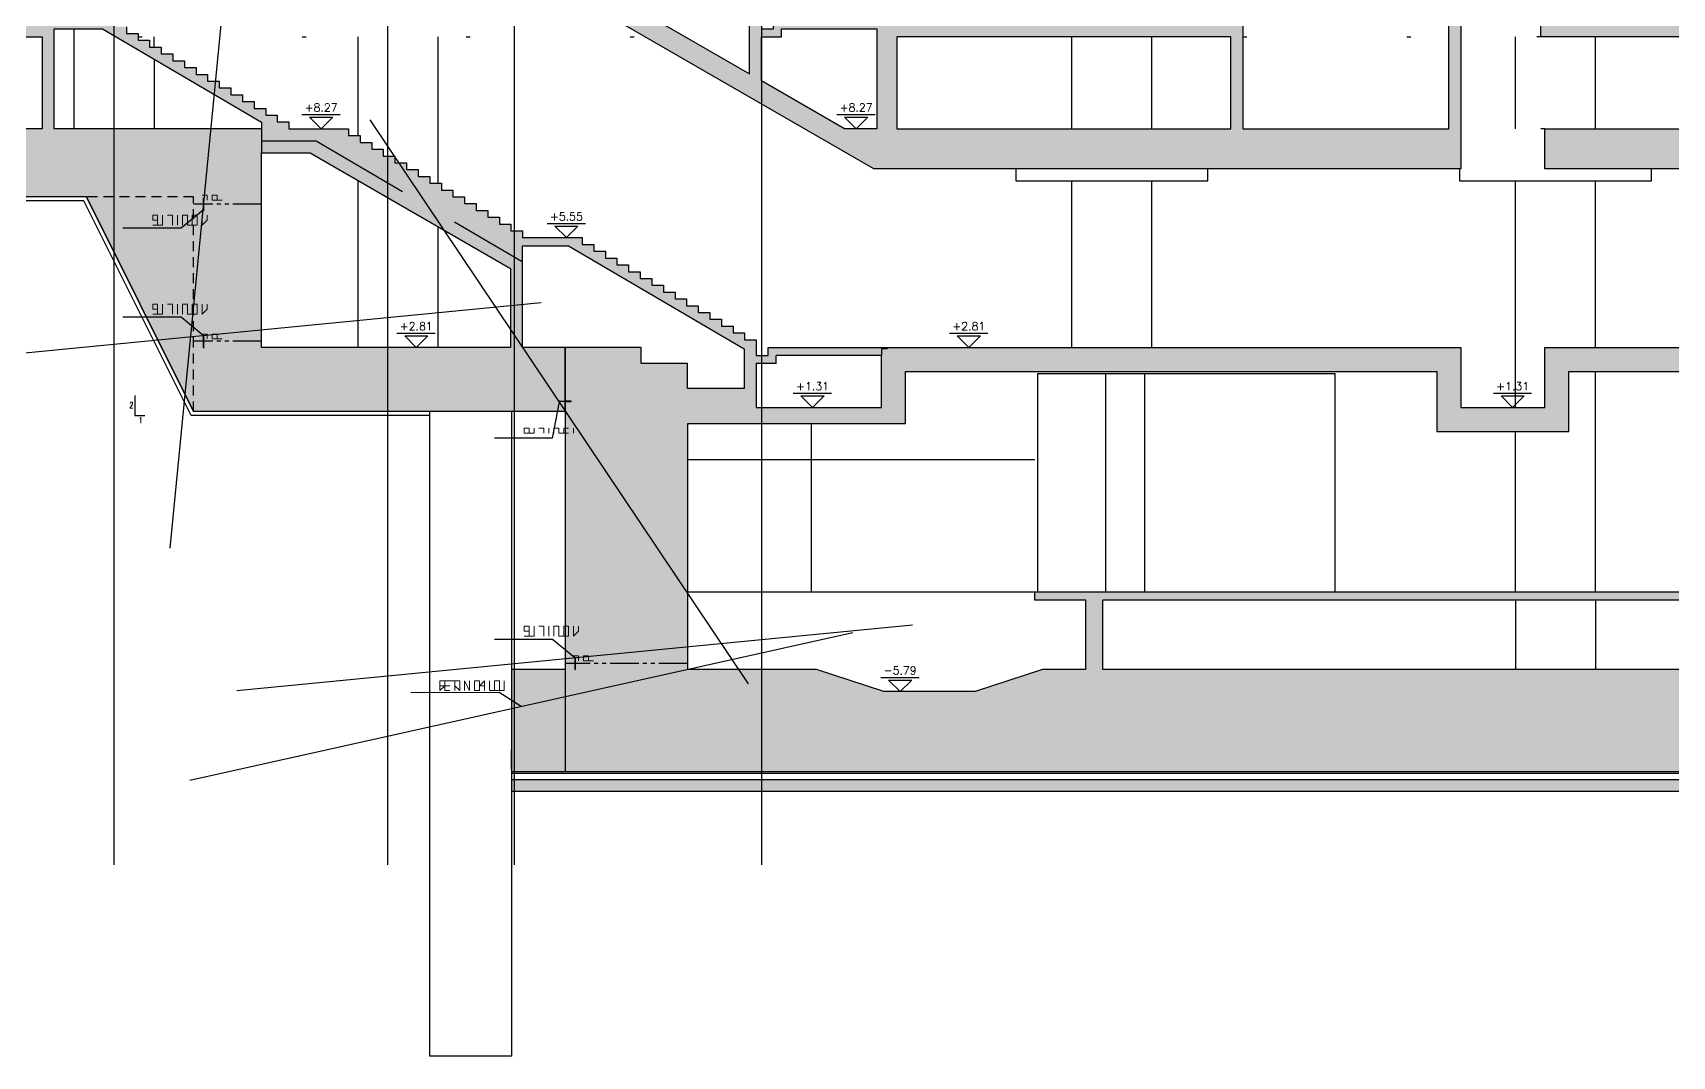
# Model space of a CAD drawing. Header units: millimetres. Extents: x 400382 to 401500, y 4543975 to 4544133.
# Drawn here: x 400757.84 to 400798.81, y 4544007.94 to 4544033.51 of the extents above; entities that cross this region are included whole.
import ezdxf
from ezdxf.enums import TextEntityAlignment as Align

# ---------------------------------------------------------------- set-up
doc = ezdxf.new("R2010")
doc.units = ezdxf.units.MM
for name, pattern in [('ACAD_ISO05W100', [33, 24, -3, 0, -3, 0, -3]), ('AKS', [3, 2.5, -0.25, 0, -0.25]), ('CIZGI', [0.4, 0.25, -0.15]), ('CONTINU', [0]), ('Dot', [4, 0, -4]), ('HIDDEN', [0.375, 0.25, -0.125])]:
    doc.linetypes.add(name, pattern=pattern)
for name, color, linetype in [('aks prota', 2, 'AKS'), ('görünüş prota', 4, 'Continuous'), ('inşaat derzi prota', 11, 'Continuous'), ('kesik prota', 2, 'CIZGI'), ('kesit prota', 1, 'Continuous'), ('kesit tarama prota', 252, 'Continuous'), ('kot prota', 4, 'Continuous'), ('merdiven prota', 2, 'Continuous'), ('not çizgisi prota', 4, 'Continuous'), ('PRT-CST-rc_level', 6, 'Continuous'), ('PRT-CST-rc_levermark', 4, 'Continuous'), ('st_s_not yazısı', 6, 'Continuous'), ('st_s_su tutucu', 2, 'Continuous'), ('st_s_ölçü', 4, 'Continuous')]:
    doc.layers.add(name, color=color, linetype=linetype)
doc.layers.add('PRT-KD-kazik', color=172, linetype='Continuous', lineweight=25)
doc.styles.add('NOT', font='romanstw.shx')
doc.styles.add('OLCU', font='romanstw.shx')
doc.dimstyles.new('1-50', dxfattribs={"dimtxt": 10, "dimasz": 4, "dimexe": 4, "dimexo": 8, "dimgap": 4, "dimtad": 1, "dimdec": 1, "dimrnd": 0.05, "dimzin": 9, "dimdsep": 46, "dimtxsty": 'OLCU', "dimblk1": 'OBLIQUE', "dimblk2": 'OBLIQUE', "dimsah": 1, "dimcen": 2, "dimdle": 4, "dimclrd": 4, "dimclre": 4, "dimclrt": 3, "dimadec": 1, "dimazin": 0, "dimtfac": 1, "dimtdec": 1, "dimtix": 1, "dimtmove": 2, "dimatfit": 3, "dimldrblk": 'OBLIQUE', "dimfxl": 1, "dimtvp": 1, "dimtolj": 1, "dimtzin": 1, "dimarcsym": 0})

# ---------------------------------------------------------------- blocks, each defined once
blk = doc.blocks.new('KOTK5')
at = {"layer": 'PRT-CST-rc_levermark'}
blk.add_line((217, 160), (-213, 160), dxfattribs=at)
blk.add_lwpolyline([(130, 130), (-130, 130), (0, 0)], close=True, dxfattribs=at)
at = {"layer": 'PRT-CST-rc_level', "style": 'OLCU'}
blk.add_attdef('000.00', text='', height=90, dxfattribs=at).set_placement((0, 193), align=Align.CENTER)
blk = doc.blocks.new('D')
at = {"layer": 'st_s_su tutucu', "linetype": 'CONTINU', "ltscale": 0.2}
for p, q in [((-39987.8, 52508.2), (-39992.6, 52508.2)), ((-39992.6, 52508.2), (-39992.6, 52507.4)), ((-39992.6, 52507.4), (-39990.6, 52506.1)), ((-39992.6, 52449), (-39990.6, 52450.3)), ((-39992.6, 52448.2), (-39992.6, 52449)), ((-39987.8, 52448.2), (-39992.6, 52448.2)), ((-39990.6, 52478.7), (-39991.9, 52478.7)), ((-39991.9, 52478.7), (-39991.9, 52477.7)), ((-39991.9, 52477.7), (-39990.6, 52477.7)), ((-39990.6, 52498.5), (-39991.5, 52498.5)), ((-39991.5, 52498.5), (-39991.5, 52497.9)), ((-39991.5, 52497.9), (-39990.6, 52497.9)), ((-39990.6, 52488.5), (-39991.5, 52488.5)), ((-39991.5, 52488.5), (-39991.5, 52487.9)), ((-39991.5, 52487.9), (-39990.6, 52487.9)), ((-39991.5, 52467.9), (-39991.5, 52468.5)), ((-39991.5, 52468.5), (-39990.6, 52468.5)), ((-39990.6, 52467.9), (-39991.5, 52467.9)), ((-39991.5, 52457.9), (-39991.5, 52458.5)), ((-39991.5, 52458.5), (-39990.6, 52458.5)), ((-39990.6, 52457.9), (-39991.5, 52457.9)), ((-39990.6, 52506.1), (-39990.6, 52498.5)), ((-39990.6, 52497.9), (-39990.6, 52488.5)), ((-39990.6, 52487.9), (-39990.6, 52478.7)), ((-39990.6, 52468.5), (-39990.6, 52477.7)), ((-39990.6, 52458.5), (-39990.6, 52467.9)), ((-39990.6, 52450.3), (-39990.6, 52457.9)), ((-39989.8, 52506.1), (-39987.8, 52507.4)), ((-39989.8, 52498.5), (-39989.8, 52506.1)), ((-39988.9, 52498.5), (-39989.8, 52498.5)), ((-39989.8, 52488.5), (-39989.8, 52497.9)), ((-39989.8, 52497.9), (-39988.9, 52497.9)), ((-39988.9, 52488.5), (-39989.8, 52488.5)), ((-39989.8, 52478.7), (-39989.8, 52487.9)), ((-39989.8, 52487.9), (-39988.9, 52487.9)), ((-39988.5, 52478.7), (-39989.8, 52478.7)), ((-39989.8, 52477.7), (-39988.5, 52477.7)), ((-39989.8, 52477.7), (-39989.8, 52468.5)), ((-39989.8, 52468.5), (-39988.9, 52468.5)), ((-39988.9, 52467.9), (-39989.8, 52467.9)), ((-39989.8, 52467.9), (-39989.8, 52458.5)), ((-39989.8, 52458.5), (-39988.9, 52458.5)), ((-39988.9, 52457.9), (-39989.8, 52457.9)), ((-39989.8, 52457.9), (-39989.8, 52450.3)), ((-39989.8, 52450.3), (-39987.8, 52449)), ((-39988.9, 52497.9), (-39988.9, 52498.5)), ((-39988.9, 52487.9), (-39988.9, 52488.5)), ((-39988.9, 52468.5), (-39988.9, 52467.9)), ((-39988.9, 52458.5), (-39988.9, 52457.9)), ((-39988.5, 52477.7), (-39988.5, 52478.7)), ((-39987.8, 52507.4), (-39987.8, 52508.2)), ((-39987.8, 52449), (-39987.8, 52448.2))]:
    blk.add_line(p, q, dxfattribs=at)
blk = doc.blocks.new('_Oblique')
at = {"layer": 'st_s_ölçü', "lineweight": -2}
blk.add_line((-0.5, -0.5), (0.5, 0.5), dxfattribs=at)

msp = doc.modelspace()

# ---------------------------------------------------------------- hatches: boundary and pattern name
at = {"layer": 'kesit tarama prota'}
h = msp.add_hatch(color=256, dxfattribs=at)
h.dxf.hatch_style = 1
h.paths.add_polyline_path([(400808.847, 4544017.599), (400784.582, 4544017.599), (400784.582, 4544019.329), (400830.347, 4544019.329), (400830.347, 4544017.599), (400810.187, 4544017.599), (400810.187, 4544015.049), (400843.788, 4544015.049), (400843.788, 4544017.599), (400843.788, 4544031.109), (400843.762, 4544031.109), (400843.762, 4544033.409), (400844.262, 4544033.409), (400844.262, 4544033.609), (400846.641, 4544033.609), (400846.641, 4544031.109), (400843.788, 4544031.109), (400843.788, 4544029.409), (400863.816, 4544029.409), (400865.026, 4544025.659), (400873.123, 4544025.659), (400873.123, 4544054.199), (400865.021, 4544054.199), (400865.021, 4544056.859), (400862.423, 4544056.859), (400862.423, 4544054.199), (400858.123, 4544054.199), (400858.123, 4544057.369), (400857.823, 4544057.369), (400857.823, 4544052.999), (400862.223, 4544052.999), (400862.223, 4544046.899), (400862.223, 4544046.399), (400862.223, 4544040.439), (400862.223, 4544039.939), (400862.223, 4544031.109), (400846.941, 4544031.109), (400846.941, 4544033.409), (400860.423, 4544033.409), (400860.423, 4544033.809), (400844.062, 4544033.809), (400844.062, 4544033.609), (400843.762, 4544033.609), (400843.762, 4544033.999), (400843.462, 4544033.999), (400843.462, 4544034.169), (400843.162, 4544034.169), (400843.162, 4544034.339), (400842.862, 4544034.339), (400842.862, 4544034.509), (400842.562, 4544034.509), (400842.562, 4544034.679), (400842.262, 4544034.679), (400842.262, 4544034.849), (400841.962, 4544034.849), (400841.962, 4544035.019), (400841.662, 4544035.019), (400841.662, 4544035.189), (400841.362, 4544035.189), (400841.362, 4544035.359), (400841.062, 4544035.359), (400841.062, 4544035.529), (400840.762, 4544035.529), (400840.762, 4544035.699), (400840.462, 4544035.699), (400840.462, 4544035.869), (400840.162, 4544035.869), (400840.162, 4544036.039), (400838.962, 4544036.039), (400838.962, 4544036.209), (400838.662, 4544036.209), (400838.662, 4544036.379), (400838.362, 4544036.379), (400838.362, 4544036.549), (400838.062, 4544036.549), (400838.062, 4544036.719), (400837.762, 4544036.719), (400837.762, 4544036.889), (400837.462, 4544036.889), (400837.462, 4544037.059), (400837.162, 4544037.059), (400837.162, 4544037.229), (400836.862, 4544037.229), (400836.862, 4544037.399), (400836.562, 4544037.399), (400836.562, 4544037.569), (400836.262, 4544037.569), (400836.262, 4544037.739), (400835.962, 4544037.739), (400835.962, 4544037.909), (400835.662, 4544037.909), (400835.662, 4544038.079), (400835.362, 4544038.079), (400835.362, 4544038.249), (400834.162, 4544038.249), (400834.162, 4544038.419), (400833.862, 4544038.419), (400833.862, 4544038.589), (400833.562, 4544038.589), (400833.562, 4544038.759), (400833.262, 4544038.759), (400833.262, 4544038.929), (400832.962, 4544038.929), (400832.962, 4544039.099), (400832.662, 4544039.099), (400832.662, 4544039.269), (400832.362, 4544039.269), (400832.362, 4544039.439), (400832.062, 4544039.439), (400832.062, 4544039.609), (400831.762, 4544039.609), (400831.762, 4544039.779), (400831.462, 4544039.779), (400831.462, 4544039.949), (400831.162, 4544039.949), (400831.162, 4544040.119), (400830.862, 4544040.119), (400830.862, 4544040.289), (400830.562, 4544040.289), (400830.562, 4544040.439), (400815.338, 4544040.439), (400815.338, 4544046.349), (400815.038, 4544046.349), (400815.038, 4544040.439), (400809.038, 4544040.439), (400809.038, 4544046.349), (400808.738, 4544046.349), (400808.738, 4544040.439), (400808.738, 4544040.339), (400808.488, 4544040.339), (400808.488, 4544040.439), (400793.228, 4544040.439), (400793.228, 4544039.939), (400828.012, 4544039.939), (400828.012, 4544038.439), (400832.334, 4544038.439), (400840.353, 4544033.809), (400795.528, 4544033.809), (400795.528, 4544033.409), (400840.841, 4544033.409), (400840.841, 4544031.109), (400820.058, 4544031.109), (400820.058, 4544033.359), (400819.758, 4544033.359), (400819.758, 4544031.109), (400802.758, 4544031.109), (400802.758, 4544033.359), (400802.458, 4544033.359), (400802.458, 4544031.109), (400795.628, 4544031.109), (400795.628, 4544030.109), (400840.725, 4544030.109), (400840.725, 4544025.649), (400795.628, 4544025.649), (400795.628, 4544024.149), (400793.528, 4544024.149), (400793.528, 4544025.649), (400776.217, 4544025.649), (400776.217, 4544025.449), (400775.917, 4544025.449), (400775.917, 4544025.839), (400775.627, 4544025.839), (400775.627, 4544026.009), (400775.337, 4544026.009), (400775.337, 4544026.179), (400775.047, 4544026.179), (400775.047, 4544026.349), (400774.757, 4544026.349), (400774.757, 4544026.519), (400774.467, 4544026.519), (400774.467, 4544026.689), (400774.177, 4544026.689), (400774.177, 4544026.859), (400773.887, 4544026.859), (400773.887, 4544027.029), (400773.597, 4544027.029), (400773.597, 4544027.199), (400773.307, 4544027.199), (400773.307, 4544027.369), (400773.017, 4544027.369), (400773.017, 4544027.539), (400772.727, 4544027.539), (400772.727, 4544027.709), (400772.437, 4544027.709), (400772.437, 4544027.879), (400772.147, 4544027.879), (400772.147, 4544028.049), (400771.857, 4544028.049), (400771.857, 4544028.219), (400771.567, 4544028.219), (400771.567, 4544028.389), (400770.077, 4544028.389), (400770.077, 4544028.559), (400769.787, 4544028.559), (400769.787, 4544028.729), (400769.497, 4544028.729), (400769.497, 4544028.899), (400769.207, 4544028.899), (400769.207, 4544029.069), (400768.917, 4544029.069), (400768.917, 4544029.239), (400768.627, 4544029.239), (400768.627, 4544029.409), (400768.337, 4544029.409), (400768.337, 4544029.579), (400768.047, 4544029.579), (400768.047, 4544029.749), (400767.757, 4544029.749), (400767.757, 4544029.919), (400767.467, 4544029.919), (400767.467, 4544030.089), (400767.177, 4544030.089), (400767.177, 4544030.259), (400766.887, 4544030.259), (400766.887, 4544030.429), (400766.597, 4544030.429), (400766.597, 4544030.599), (400766.307, 4544030.599), (400766.307, 4544030.769), (400766.017, 4544030.769), (400766.017, 4544030.939), (400765.727, 4544030.939), (400765.727, 4544031.109), (400764.237, 4544031.109), (400764.237, 4544031.279), (400763.947, 4544031.279), (400763.947, 4544031.449), (400763.657, 4544031.449), (400763.657, 4544031.619), (400763.367, 4544031.619), (400763.367, 4544031.789), (400763.077, 4544031.789), (400763.077, 4544031.959), (400762.787, 4544031.959), (400762.787, 4544032.129), (400762.497, 4544032.129), (400762.497, 4544032.299), (400762.207, 4544032.299), (400762.207, 4544032.469), (400761.917, 4544032.469), (400761.917, 4544032.639), (400761.627, 4544032.639), (400761.627, 4544032.809), (400761.337, 4544032.809), (400761.337, 4544032.979), (400761.047, 4544032.979), (400761.047, 4544033.149), (400760.757, 4544033.149), (400760.757, 4544033.319), (400760.467, 4544033.319), (400760.467, 4544033.489), (400760.177, 4544033.489), (400760.177, 4544033.659), (400759.887, 4544033.659), (400759.887, 4544033.809), (400733.323, 4544033.809), (400733.323, 4544039.939), (400740.873, 4544039.939), (400740.873, 4544040.439), (400733.323, 4544040.439), (400733.323, 4544046.399), (400769.783, 4544046.399), (400769.783, 4544046.899), (400733.323, 4544046.899), (400733.323, 4544052.999), (400751.63, 4544052.999), (400751.63, 4544055.579), (400751.33, 4544055.579), (400751.33, 4544054.199), (400733.123, 4544054.199), (400733.123, 4544054.729), (400730.523, 4544054.729), (400730.523, 4544054.199), (400722.423, 4544054.199), (400722.423, 4544029.409), (400734.214, 4544029.409), (400735.423, 4544025.659), (400742.173, 4544025.659), (400743.383, 4544029.409), (400759.175, 4544029.409), (400761.855, 4544024.049), (400771.142, 4544024.049), (400771.142, 4544025.649), (400770.077, 4544025.649), (400770.077, 4544028.189), (400771.222, 4544028.189), (400775.617, 4544025.613), (400775.617, 4544024.619), (400774.2, 4544024.619), (400774.2, 4544025.249), (400773.044, 4544025.249), (400773.044, 4544025.649), (400771.142, 4544025.649), (400771.142, 4544024.049), (400771.142, 4544017.599), (400771.142, 4544015.049), (400808.847, 4544015.049)])
h.paths.add_polyline_path([(400782.881, 4544019.529), (400782.881, 4544019.329), (400784.156, 4544019.329), (400784.156, 4544017.599), (400783.067, 4544017.599), (400781.384, 4544017.049), (400779.104, 4544017.049), (400777.421, 4544017.599), (400774.205, 4544017.599), (400774.205, 4544023.749), (400779.647, 4544023.749), (400779.647, 4544025.049), (400792.928, 4544025.049), (400792.928, 4544023.549), (400796.228, 4544023.549), (400796.228, 4544025.049), (400840.725, 4544025.049), (400840.725, 4544017.599), (400837.509, 4544017.599), (400835.826, 4544017.049), (400833.546, 4544017.049), (400831.863, 4544017.599), (400830.774, 4544017.599), (400830.774, 4544019.329), (400832.049, 4544019.329), (400832.049, 4544019.529)], flags=16)
h.paths.add_polyline_path([(400779.047, 4544024.149), (400775.917, 4544024.149), (400775.917, 4544025.249), (400776.417, 4544025.249), (400776.417, 4544025.449), (400779.047, 4544025.449)], flags=16)
h.paths.add_polyline_path([(400769.777, 4544025.649), (400763.555, 4544025.649), (400763.555, 4544030.509), (400763.555, 4544031.109), (400758.368, 4544031.109), (400758.368, 4544033.609), (400759.576, 4544033.609), (400763.555, 4544031.277), (400763.555, 4544031.109), (400763.555, 4544030.509), (400764.773, 4544030.509), (400769.777, 4544027.62)], flags=16)
h.paths.add_polyline_path([(400758.068, 4544031.109), (400740.773, 4544031.109), (400740.473, 4544031.109), (400740.473, 4544027.359), (400737.123, 4544027.359), (400737.123, 4544031.109), (400736.823, 4544031.109), (400733.323, 4544031.109), (400733.323, 4544033.409), (400758.068, 4544033.409)], flags=16)
h.paths.add_polyline_path([(400828.612, 4544038.939), (400828.612, 4544040.239), (400830.245, 4544040.239), (400832.468, 4544038.979), (400832.468, 4544038.939)], flags=16)
h.paths.add_polyline_path([(400834.162, 4544037.961), (400834.162, 4544038.049), (400835.009, 4544038.049), (400838.662, 4544035.979), (400838.662, 4544035.363)], flags=16)
h.paths.add_polyline_path([(400838.962, 4544035.19), (400838.962, 4544035.839), (400839.809, 4544035.839), (400843.462, 4544033.769), (400843.462, 4544031.109), (400841.341, 4544031.109), (400841.341, 4544033.816)], flags=16)
h.paths.add_polyline_path([(400732.723, 4544031.109), (400729.323, 4544031.109), (400729.323, 4544052.999), (400730.823, 4544052.999), (400730.823, 4544054.429), (400732.723, 4544054.429)], flags=16)
h.paths.add_polyline_path([(400728.823, 4544031.109), (400723.623, 4544031.109), (400723.623, 4544033.409), (400728.823, 4544033.409)], flags=16)
h.paths.add_polyline_path([(400728.823, 4544033.809), (400723.623, 4544033.809), (400723.623, 4544039.939), (400728.823, 4544039.939)], flags=16)
h.paths.add_polyline_path([(400728.823, 4544040.439), (400723.623, 4544040.439), (400723.623, 4544046.399), (400728.823, 4544046.399)], flags=16)
h.paths.add_polyline_path([(400728.823, 4544046.899), (400723.623, 4544046.899), (400723.623, 4544052.999), (400728.823, 4544052.999)], flags=16)
h.paths.add_polyline_path([(400862.826, 4544031.109), (400862.826, 4544056.659), (400864.721, 4544056.659), (400864.721, 4544052.999), (400866.226, 4544052.999), (400866.226, 4544031.109)], flags=16)
h.paths.add_polyline_path([(400866.726, 4544027.359), (400866.726, 4544033.409), (400871.923, 4544033.409), (400871.923, 4544031.109), (400871.923, 4544027.359)], flags=16)
h.paths.add_polyline_path([(400866.726, 4544033.809), (400866.726, 4544039.939), (400871.923, 4544039.939), (400871.923, 4544033.809)], flags=16)
h.paths.add_polyline_path([(400866.726, 4544040.439), (400866.726, 4544046.399), (400871.923, 4544046.399), (400871.923, 4544040.439)], flags=16)
h.paths.add_polyline_path([(400866.726, 4544046.899), (400866.726, 4544052.999), (400871.923, 4544052.999), (400871.923, 4544046.899)], flags=16)
h = msp.add_hatch(color=256, dxfattribs=at)
h.dxf.hatch_style = 1
h.paths.add_polyline_path([(400765.85, 4544038.759), (400765.55, 4544038.759), (400765.55, 4544038.929), (400765.25, 4544038.929), (400765.25, 4544039.099), (400764.95, 4544039.099), (400764.95, 4544039.269), (400764.65, 4544039.269), (400764.65, 4544039.439), (400764.35, 4544039.439), (400764.35, 4544039.609), (400764.05, 4544039.609), (400764.05, 4544039.779), (400763.75, 4544039.779), (400763.75, 4544039.949), (400763.45, 4544039.949), (400763.45, 4544040.119), (400763.15, 4544040.119), (400763.15, 4544040.289), (400762.85, 4544040.289), (400762.85, 4544040.439), (400756.873, 4544040.439), (400756.873, 4544039.939), (400760.404, 4544039.939), (400760.404, 4544038.439), (400764.428, 4544038.439), (400778.856, 4544030.109), (400793.528, 4544030.109), (400793.528, 4544033.809), (400793.228, 4544033.809), (400793.228, 4544031.109), (400788.078, 4544031.109), (400788.078, 4544033.809), (400776.35, 4544033.809), (400776.35, 4544033.605), (400776.051, 4544033.605), (400776.051, 4544033.999), (400775.75, 4544033.999), (400775.75, 4544034.169), (400775.45, 4544034.169), (400775.45, 4544034.339), (400775.15, 4544034.339), (400775.15, 4544034.509), (400774.85, 4544034.509), (400774.85, 4544034.679), (400774.55, 4544034.679), (400774.55, 4544034.849), (400774.25, 4544034.849), (400774.25, 4544035.019), (400773.95, 4544035.019), (400773.95, 4544035.189), (400773.65, 4544035.189), (400773.65, 4544035.359), (400773.35, 4544035.359), (400773.35, 4544035.529), (400773.05, 4544035.529), (400773.05, 4544035.699), (400772.75, 4544035.699), (400772.75, 4544035.869), (400772.45, 4544035.869), (400772.45, 4544036.039), (400771.25, 4544036.039), (400771.25, 4544036.209), (400770.95, 4544036.209), (400770.95, 4544036.379), (400770.65, 4544036.379), (400770.65, 4544036.549), (400770.35, 4544036.549), (400770.35, 4544036.719), (400770.05, 4544036.719), (400770.05, 4544036.889), (400769.75, 4544036.889), (400769.75, 4544037.059), (400769.45, 4544037.059), (400769.45, 4544037.229), (400769.15, 4544037.229), (400769.15, 4544037.399), (400768.85, 4544037.399), (400768.85, 4544037.569), (400768.55, 4544037.569), (400768.55, 4544037.739), (400768.25, 4544037.739), (400768.25, 4544037.909), (400767.95, 4544037.909), (400767.95, 4544038.079), (400767.65, 4544038.079), (400767.65, 4544038.249), (400766.45, 4544038.249), (400766.45, 4544038.419), (400766.15, 4544038.419), (400766.15, 4544038.589), (400765.85, 4544038.589)])
h.paths.add_polyline_path([(400764.562, 4544038.939), (400760.902, 4544038.939), (400760.902, 4544040.239), (400762.533, 4544040.239), (400764.562, 4544039.089)], flags=16)
h.paths.add_polyline_path([(400766.45, 4544038.049), (400767.298, 4544038.049), (400770.95, 4544035.979), (400770.95, 4544035.251), (400766.45, 4544037.849)], flags=16)
h.paths.add_polyline_path([(400771.25, 4544035.839), (400772.098, 4544035.839), (400775.751, 4544033.769), (400775.751, 4544032.479), (400771.25, 4544035.078)], flags=16)
h.paths.add_polyline_path([(400776.051, 4544033.405), (400776.55, 4544033.405), (400776.55, 4544033.609), (400778.933, 4544033.609), (400778.933, 4544031.109), (400778.124, 4544031.109), (400776.051, 4544032.306)], flags=16)
h.paths.add_polyline_path([(400779.433, 4544033.409), (400787.778, 4544033.409), (400787.778, 4544031.109), (400779.433, 4544031.109)], flags=16)
h = msp.add_hatch(color=256, dxfattribs=at)
h.dxf.hatch_style = 1
h.paths.add_polyline_path([(400771.142, 4544017.599), (400769.803, 4544017.599), (400769.803, 4544015.049), (400771.142, 4544015.049)])
h = msp.add_hatch(dxfattribs=at)
h.set_pattern_fill('AR-CONC', color=253, scale=0.001)
h.set_pattern_definition([(50, (401120.5221, 4543709.65936), (0.18218467, -0.015939086), [0.01905, -0.20955]), (355, (401120.5221, 4543709.65936), (-0.03524342, 0.191056845), [0.01524, -0.167640584]), (100.451445, (401120.53728, 4543709.65803), (0.14694125, 0.17511775), [0.01619001, -0.178090245]), (46.1842, (401120.5221, 4543709.71016), (0.27107904, -0.04204233), [0.028575, -0.314325]), (96.63556, (401120.5447, 4543709.70666), (0.23740413, 0.24742612), [0.02428502, -0.2671356]), (351.18415, (401120.5221, 4543709.71016), (0.23740413, 0.24742612), [0.02285997, -0.25145973]), (21, (401120.5475, 4543709.69746), (0.15161439, -0.1022652), [0.01905, -0.20955]), (326, (401120.5475, 4543709.69746), (0.06180203, 0.184187966), [0.01524, -0.16764]), (71.451445, (401120.56014, 4543709.68894), (0.21341642, 0.08192277), [0.01619001, -0.17808994]), (37.5, (401120.5221, 4543709.65936), (0.003088603, 0.084555039), [0, -0.165608, 0, -0.17018, 0, -0.168275]), (7.5, (401120.5221, 4543709.65936), (0.066819663, 0.100180575), [0, -0.097028, 0, -0.161798, 0, -0.064135]), (327.5, (401120.46546, 4543709.65936), (0.135590595, -0.005728744), [0, -0.0635, 0, -0.19812, 0, -0.26289]), (317.5, (401120.44006, 4543709.65936), (0.14812918, 0.02542649), [0, -0.08255, 0, -0.131572, 0, -0.18669])])
h.paths.add_polyline_path([(400769.803, 4544014.549), (400845.17, 4544014.549), (400845.17, 4544014.849), (400769.803, 4544014.849)])

# ---------------------------------------------------------------- linework, layer by layer
at = {"layer": 'aks prota', "ltscale": 10}
for p, q in [((400759.873, 4544012.724), (400759.873, 4544060.553)), ((400766.713, 4544012.724), (400766.713, 4544060.553)), ((400769.873, 4544012.724), (400769.873, 4544060.553)), ((400776.053, 4544012.724), (400776.053, 4544060.553))]:
    msp.add_line(p, q, dxfattribs=at)
at = {"layer": 'görünüş prota', "color": 4}
for p, q in [((400758.873, 4544031.109), (400758.873, 4544033.609)), ((400760.873, 4544033.149), (400760.873, 4544033.409)), ((400765.969, 4544030.939), (400765.969, 4544033.409)), ((400767.969, 4544029.749), (400767.969, 4544033.409)), ((400783.804, 4544031.109), (400783.804, 4544033.409)), ((400785.804, 4544031.109), (400785.804, 4544033.409)), ((400794.893, 4544031.109), (400794.893, 4544033.409)), ((400796.893, 4544031.109), (400796.893, 4544033.409)), ((400760.873, 4544032.823), (400760.873, 4544031.109)), ((400765.969, 4544025.649), (400765.969, 4544029.818)), ((400783.804, 4544025.649), (400783.804, 4544029.809)), ((400785.804, 4544025.649), (400785.804, 4544029.809)), ((400794.893, 4544024.149), (400794.893, 4544029.809)), ((400796.893, 4544025.649), (400796.893, 4544029.809)), ((400767.969, 4544025.649), (400767.969, 4544028.664)), ((400782.951, 4544019.529), (400782.951, 4544024.999)), ((400784.65, 4544019.529), (400784.65, 4544024.999)), ((400785.625, 4544019.529), (400785.625, 4544024.999)), ((400790.386, 4544019.529), (400790.386, 4544024.999)), ((400796.893, 4544019.529), (400796.893, 4544025.049)), ((400777.296, 4544019.529), (400777.296, 4544023.749)), ((400794.893, 4544019.529), (400794.893, 4544023.549)), ((400794.893, 4544019.329), (400794.893, 4544017.599)), ((400796.893, 4544019.329), (400796.893, 4544017.599))]:
    msp.add_line(p, q, dxfattribs=at)
at = {"layer": 'görünüş prota'}
for p, q in [((400769.803, 4544015.099), (400769.803, 4544015.593)), ((400845.17, 4544014.999), (400769.803, 4544014.999))]:
    msp.add_line(p, q, dxfattribs=at)
at = {"layer": 'görünüş prota', "color": 4, "linetype": 'Dot'}
for points in [[(400760.467, 4544033.409), (400773.14, 4544033.409)], [(400788.078, 4544033.409), (400793.228, 4544033.409)], [(400795.528, 4544033.409), (400793.528, 4544033.409)], [(400795.628, 4544031.109), (400793.528, 4544031.109)]]:
    msp.add_lwpolyline(points, dxfattribs=at)
at = {"layer": 'görünüş prota', "color": 4}
for points in [[(400782.404, 4544030.109), (400782.404, 4544029.809), (400787.204, 4544029.809), (400787.204, 4544030.109)], [(400793.493, 4544030.109), (400793.493, 4544029.809), (400798.293, 4544029.809), (400798.293, 4544030.109)], [(400782.951, 4544024.999), (400790.386, 4544024.999)], [(400782.881, 4544022.839), (400774.205, 4544022.839)], [(400782.881, 4544019.529), (400774.205, 4544019.529)]]:
    msp.add_lwpolyline(points, dxfattribs=at)
at = {"layer": 'görünüş prota'}
for points in [[(400767.761, 4544023.949), (400761.793, 4544023.949), (400759.113, 4544029.309), (400743.445, 4544029.309), (400742.235, 4544025.559), (400735.361, 4544025.559), (400734.152, 4544029.309), (400722.323, 4544029.309), (400722.323, 4544029.409)], [(400769.803, 4544014.849), (400845.17, 4544014.849)], [(400845.17, 4544014.549), (400769.803, 4544014.549)]]:
    msp.add_lwpolyline(points, dxfattribs=at)
at = {"layer": 'inşaat derzi prota', "linetype": 'ACAD_ISO05W100', "ltscale": 0.03}
for points in [[(400763.555, 4544029.226), (400761.855, 4544029.226)], [(400763.555, 4544025.799), (400761.855, 4544025.799)], [(400774.205, 4544017.749), (400771.142, 4544017.749)]]:
    msp.add_lwpolyline(points, dxfattribs=at)
at = {"layer": 'kesik prota', "ltscale": 10}
msp.add_lwpolyline([(400763.555, 4544031.109), (400763.555, 4544030.809), (400764.922, 4544030.809), (400770.067, 4544027.793)], dxfattribs=at)
at = {"layer": 'kesik prota'}
msp.add_lwpolyline([(400761.855, 4544024.049), (400761.855, 4544029.409), (400759.175, 4544029.409)], dxfattribs=at)
at = {"layer": 'kesit prota'}
for p, q in [((400779.047, 4544025.449), (400776.417, 4544025.449)), ((400776.417, 4544025.249), (400776.417, 4544025.449)), ((400779.047, 4544024.149), (400779.047, 4544025.449))]:
    msp.add_line(p, q, dxfattribs=at)
at = {"layer": 'kesit prota', "color": 1}
for p, q in [((400782.881, 4544019.329), (400782.881, 4544019.529)), ((400832.049, 4544019.529), (400782.881, 4544019.529)), ((400784.156, 4544019.329), (400782.881, 4544019.329)), ((400784.156, 4544017.599), (400784.156, 4544019.329)), ((400784.582, 4544017.599), (400784.582, 4544019.329)), ((400830.347, 4544019.329), (400784.582, 4544019.329))]:
    msp.add_line(p, q, dxfattribs=at)
at = {"layer": 'kesit prota'}
for points in [[(400776.051, 4544033.605), (400776.35, 4544033.605), (400776.35, 4544033.809), (400788.078, 4544033.809), (400788.078, 4544031.109), (400793.228, 4544031.109), (400793.228, 4544033.809), (400793.528, 4544033.809), (400793.528, 4544030.109), (400778.856, 4544030.109), (400764.428, 4544038.439), (400760.404, 4544038.439), (400760.404, 4544039.939), (400756.873, 4544039.939), (400756.873, 4544040.439)], [(400760.177, 4544033.659), (400760.177, 4544033.489), (400760.467, 4544033.489), (400760.467, 4544033.319), (400760.757, 4544033.319), (400760.757, 4544033.149), (400761.047, 4544033.149), (400761.047, 4544032.979), (400761.337, 4544032.979), (400761.337, 4544032.809), (400761.627, 4544032.809), (400761.627, 4544032.639), (400761.917, 4544032.639), (400761.917, 4544032.469), (400762.207, 4544032.469), (400762.207, 4544032.299), (400762.497, 4544032.299), (400762.497, 4544032.129), (400762.787, 4544032.129), (400762.787, 4544031.959), (400763.077, 4544031.959), (400763.077, 4544031.789), (400763.367, 4544031.789), (400763.367, 4544031.619), (400763.657, 4544031.619), (400763.657, 4544031.449), (400763.947, 4544031.449), (400763.947, 4544031.279), (400764.237, 4544031.279), (400764.237, 4544031.109), (400765.727, 4544031.109), (400765.727, 4544030.939), (400766.017, 4544030.939), (400766.017, 4544030.769), (400766.307, 4544030.769), (400766.307, 4544030.599), (400766.597, 4544030.599), (400766.597, 4544030.429), (400766.887, 4544030.429), (400766.887, 4544030.259), (400767.177, 4544030.259), (400767.177, 4544030.089), (400767.467, 4544030.089), (400767.467, 4544029.919), (400767.757, 4544029.919), (400767.757, 4544029.749), (400768.047, 4544029.749), (400768.047, 4544029.579), (400768.337, 4544029.579), (400768.337, 4544029.409), (400768.627, 4544029.409), (400768.627, 4544029.239), (400768.917, 4544029.239), (400768.917, 4544029.069), (400769.207, 4544029.069), (400769.207, 4544028.899), (400769.497, 4544028.899), (400769.497, 4544028.729), (400769.787, 4544028.729), (400769.787, 4544028.559), (400770.077, 4544028.559), (400770.077, 4544028.389), (400771.567, 4544028.389), (400771.567, 4544028.219), (400771.857, 4544028.219), (400771.857, 4544028.049), (400772.147, 4544028.049), (400772.147, 4544027.879), (400772.437, 4544027.879), (400772.437, 4544027.709), (400772.727, 4544027.709), (400772.727, 4544027.539), (400773.017, 4544027.539), (400773.017, 4544027.369), (400773.307, 4544027.369), (400773.307, 4544027.199), (400773.597, 4544027.199), (400773.597, 4544027.029), (400773.887, 4544027.029), (400773.887, 4544026.859), (400774.177, 4544026.859), (400774.177, 4544026.689), (400774.467, 4544026.689), (400774.467, 4544026.519), (400774.757, 4544026.519), (400774.757, 4544026.349), (400775.047, 4544026.349), (400775.047, 4544026.179), (400775.337, 4544026.179), (400775.337, 4544026.009), (400775.627, 4544026.009), (400775.627, 4544025.839), (400775.917, 4544025.839), (400775.917, 4544025.449), (400776.217, 4544025.449), (400776.217, 4544025.649), (400793.528, 4544025.649)], [(400771.142, 4544024.049), (400761.855, 4544024.049), (400759.175, 4544029.409), (400743.383, 4544029.409), (400742.173, 4544025.659), (400735.423, 4544025.659), (400734.214, 4544029.409), (400722.423, 4544029.409)], [(400759.175, 4544029.409), (400761.855, 4544024.049)], [(400771.142, 4544017.599), (400771.142, 4544015.049)]]:
    msp.add_lwpolyline(points, dxfattribs=at)
at = {"layer": 'kesit prota', "color": 1}
for points in [[(400771.25, 4544035.078), (400775.751, 4544032.479), (400775.751, 4544033.769), (400772.098, 4544035.839), (400771.25, 4544035.839), (400771.25, 4544035.078)], [(400795.628, 4544025.649), (400840.725, 4544025.649), (400840.725, 4544030.109), (400795.628, 4544030.109), (400795.628, 4544031.109), (400802.458, 4544031.109), (400802.458, 4544033.359), (400802.758, 4544033.359), (400802.758, 4544031.109), (400819.758, 4544031.109), (400819.758, 4544033.359), (400820.058, 4544033.359), (400820.058, 4544031.109), (400840.841, 4544031.109), (400840.841, 4544033.409), (400795.528, 4544033.409), (400795.528, 4544033.809), (400840.353, 4544033.809)], [(400740.473, 4544027.359), (400737.123, 4544027.359), (400737.123, 4544031.109), (400736.823, 4544031.109), (400736.823, 4544031.109), (400733.323, 4544031.109), (400733.323, 4544033.409), (400758.068, 4544033.409), (400758.068, 4544031.109), (400740.773, 4544031.109), (400740.773, 4544031.109), (400740.473, 4544031.109), (400740.473, 4544027.359)], [(400763.555, 4544031.109), (400758.368, 4544031.109), (400758.368, 4544033.609), (400759.576, 4544033.609), (400763.555, 4544031.277), (400763.555, 4544031.109)], [(400776.55, 4544033.609), (400778.933, 4544033.609), (400778.933, 4544031.109), (400778.124, 4544031.109), (400776.051, 4544032.306), (400776.051, 4544033.405), (400776.55, 4544033.405), (400776.55, 4544033.609)], [(400763.555, 4544025.649), (400763.555, 4544030.509), (400764.773, 4544030.509), (400769.777, 4544027.62), (400769.777, 4544025.649), (400763.555, 4544025.649)], [(400771.142, 4544024.049), (400771.142, 4544025.649), (400770.077, 4544025.649), (400770.077, 4544028.189), (400771.222, 4544028.189), (400775.617, 4544025.613), (400775.617, 4544024.619), (400774.2, 4544024.619), (400774.2, 4544025.249), (400773.044, 4544025.249), (400773.044, 4544025.649), (400771.142, 4544025.649), (400771.142, 4544017.599), (400769.803, 4544017.599), (400769.803, 4544015.049), (400808.847, 4544015.049)], [(400793.528, 4544025.649), (400793.528, 4544024.149), (400795.628, 4544024.149), (400795.628, 4544025.649)], [(400776.417, 4544025.249), (400775.917, 4544025.249), (400775.917, 4544024.149), (400779.047, 4544024.149)], [(400784.156, 4544017.599), (400783.067, 4544017.599), (400781.384, 4544017.049), (400779.104, 4544017.049), (400777.421, 4544017.599), (400774.205, 4544017.599), (400774.205, 4544023.749), (400779.647, 4544023.749), (400779.647, 4544025.049), (400792.928, 4544025.049), (400792.928, 4544023.549), (400796.228, 4544023.549), (400796.228, 4544025.049), (400840.725, 4544025.049), (400840.725, 4544017.599), (400837.509, 4544017.599), (400835.826, 4544017.049), (400833.546, 4544017.049), (400831.863, 4544017.599), (400830.774, 4544017.599)], [(400808.847, 4544017.599), (400784.582, 4544017.599)]]:
    msp.add_lwpolyline(points, dxfattribs=at)
msp.add_lwpolyline([(400779.433, 4544033.409), (400779.433, 4544031.109), (400787.778, 4544031.109), (400787.778, 4544033.409)], close=True, dxfattribs=at)
at = {"layer": 'kesit tarama prota'}
msp.add_lwpolyline([(400763.555, 4544031.109), (400763.555, 4544030.509)], dxfattribs=at)
at = {"layer": 'merdiven prota', "linetype": 'HIDDEN', "ltscale": 10}
msp.add_lwpolyline([(400779.192, 4544025.649), (400779.192, 4544025.609), (400779.047, 4544025.609), (400779.047, 4544025.449)], dxfattribs=at)
at = {"layer": 'PRT-KD-kazik', "color": 3}
msp.add_lwpolyline([(400769.803, 4544024.049), (400769.803, 4544007.939), (400767.761, 4544007.939), (400767.761, 4544024.049)], dxfattribs=at)
at = {"layer": 'st_s_ölçü', "color": 6, "lineweight": 0}
for points in [[(400762.071, 4544029.448), (400762.195, 4544029.448), (400762.071, 4544029.448), (400762.195, 4544029.448), (400762.195, 4544029.324)], [(400762.442, 4544029.324), (400762.566, 4544029.324)], [(400760.957, 4544028.952), (400760.834, 4544028.952), (400760.834, 4544028.829), (400760.957, 4544028.829), (400760.957, 4544028.705), (400760.834, 4544028.705)], [(400760.957, 4544028.952), (400760.957, 4544028.829), (400760.957, 4544028.705), (400761.081, 4544028.705), (400761.081, 4544028.829), (400761.081, 4544028.952)], [(400761.205, 4544028.952), (400761.329, 4544028.952)], [(400761.329, 4544028.952), (400761.329, 4544028.705)], [(400761.576, 4544028.952), (400761.576, 4544028.705)], [(400761.576, 4544028.952), (400761.7, 4544028.952)], [(400761.7, 4544028.952), (400761.7, 4544028.829), (400761.7, 4544028.705), (400761.824, 4544028.705), (400761.824, 4544028.829), (400761.824, 4544028.952)], [(400762.071, 4544028.952), (400762.071, 4544028.829), (400762.071, 4544028.705), (400762.195, 4544028.829), (400762.195, 4544028.952)], [(400760.957, 4544026.725), (400760.834, 4544026.725), (400760.834, 4544026.601), (400760.957, 4544026.601), (400760.957, 4544026.477), (400760.834, 4544026.477)], [(400760.957, 4544026.725), (400760.957, 4544026.601), (400760.957, 4544026.477), (400761.081, 4544026.477), (400761.081, 4544026.601), (400761.081, 4544026.725)], [(400761.205, 4544026.725), (400761.329, 4544026.725)], [(400761.329, 4544026.725), (400761.329, 4544026.477)], [(400761.576, 4544026.725), (400761.576, 4544026.477)], [(400761.576, 4544026.725), (400761.7, 4544026.725)], [(400761.7, 4544026.725), (400761.7, 4544026.601), (400761.7, 4544026.477), (400761.824, 4544026.477), (400761.824, 4544026.601), (400761.824, 4544026.725)], [(400762.071, 4544026.725), (400762.071, 4544026.601), (400762.071, 4544026.477), (400762.195, 4544026.601), (400762.195, 4544026.725)], [(400762.071, 4544025.982), (400762.195, 4544025.982), (400762.071, 4544025.982), (400762.195, 4544025.982), (400762.195, 4544025.858)], [(400762.442, 4544025.858), (400762.566, 4544025.858)], [(400770.239, 4544023.631), (400770.115, 4544023.631), (400770.115, 4544023.507), (400770.239, 4544023.507), (400770.115, 4544023.507)], [(400770.239, 4544023.631), (400770.239, 4544023.507), (400770.363, 4544023.507), (400770.363, 4544023.631)], [(400770.487, 4544023.631), (400770.611, 4544023.631)], [(400770.611, 4544023.631), (400770.611, 4544023.507)], [(400770.858, 4544023.631), (400770.858, 4544023.507)], [(400770.858, 4544023.631), (400770.982, 4544023.631)], [(400770.982, 4544023.631), (400770.982, 4544023.507), (400771.106, 4544023.507), (400771.106, 4544023.631)], [(400771.229, 4544023.631), (400771.106, 4544023.631), (400771.106, 4544023.507), (400771.229, 4544023.507)], [(400770.239, 4544018.68), (400770.115, 4544018.68), (400770.115, 4544018.557), (400770.239, 4544018.557), (400770.239, 4544018.433), (400770.115, 4544018.433)], [(400770.239, 4544018.68), (400770.239, 4544018.557), (400770.239, 4544018.433), (400770.363, 4544018.433), (400770.363, 4544018.557), (400770.363, 4544018.68)], [(400770.487, 4544018.68), (400770.611, 4544018.68)], [(400770.611, 4544018.68), (400770.611, 4544018.433)], [(400770.858, 4544018.68), (400770.858, 4544018.433)], [(400770.858, 4544018.68), (400770.982, 4544018.68)], [(400770.982, 4544018.68), (400770.982, 4544018.557), (400770.982, 4544018.433), (400771.106, 4544018.433), (400771.106, 4544018.557), (400771.106, 4544018.68)], [(400771.353, 4544018.68), (400771.353, 4544018.557), (400771.353, 4544018.433), (400771.477, 4544018.557), (400771.477, 4544018.68)], [(400771.353, 4544017.938), (400771.477, 4544017.938), (400771.353, 4544017.938), (400771.477, 4544017.938), (400771.477, 4544017.814)], [(400771.724, 4544017.814), (400771.848, 4544017.814)], [(400768.012, 4544017.072), (400768.012, 4544017.319), (400768.135, 4544017.319), (400768.135, 4544017.195), (400768.012, 4544017.195)], [(400768.012, 4544017.195), (400768.135, 4544017.195), (400768.012, 4544017.072)], [(400768.135, 4544017.072), (400768.135, 4544017.319), (400768.259, 4544017.319)], [(400768.135, 4544017.195), (400768.259, 4544017.195)], [(400768.135, 4544017.072), (400768.259, 4544017.072)], [(400768.259, 4544017.319), (400768.383, 4544017.319)], [(400768.383, 4544017.319), (400768.383, 4544017.072)], [(400768.63, 4544017.072), (400768.63, 4544017.319), (400768.754, 4544017.072), (400768.754, 4544017.319)], [(400769.249, 4544017.319), (400769.249, 4544017.072), (400769.373, 4544017.072)], [(400769.497, 4544017.319), (400769.373, 4544017.319), (400769.373, 4544017.195), (400769.373, 4544017.072), (400769.497, 4544017.072), (400769.497, 4544017.195)], [(400769.497, 4544017.319), (400769.497, 4544017.195), (400769.497, 4544017.072), (400769.62, 4544017.072), (400769.62, 4544017.195), (400769.62, 4544017.319)]]:
    msp.add_lwpolyline(points, dxfattribs=at)
for points in [[(400762.319, 4544029.324), (400762.319, 4544029.448), (400762.442, 4544029.448), (400762.442, 4544029.324), (400762.319, 4544029.324)], [(400761.452, 4544028.952), (400761.452, 4544028.829), (400761.452, 4544028.705), (400761.452, 4544028.829), (400761.452, 4544028.952)], [(400761.947, 4544028.829), (400761.947, 4544028.952), (400761.824, 4544028.952), (400761.824, 4544028.829), (400761.824, 4544028.705), (400761.947, 4544028.705), (400761.947, 4544028.829)], [(400761.452, 4544026.725), (400761.452, 4544026.601), (400761.452, 4544026.477), (400761.452, 4544026.601), (400761.452, 4544026.725)], [(400761.947, 4544026.601), (400761.947, 4544026.725), (400761.824, 4544026.725), (400761.824, 4544026.601), (400761.824, 4544026.477), (400761.947, 4544026.477), (400761.947, 4544026.601)], [(400762.319, 4544025.858), (400762.319, 4544025.982), (400762.442, 4544025.982), (400762.442, 4544025.858), (400762.319, 4544025.858)], [(400770.734, 4544023.631), (400770.734, 4544023.507), (400770.734, 4544023.631)], [(400771.353, 4544023.631), (400771.353, 4544023.507), (400771.353, 4544023.631)], [(400770.734, 4544018.68), (400770.734, 4544018.557), (400770.734, 4544018.433), (400770.734, 4544018.557), (400770.734, 4544018.68)], [(400771.229, 4544018.557), (400771.229, 4544018.68), (400771.106, 4544018.68), (400771.106, 4544018.557), (400771.106, 4544018.433), (400771.229, 4544018.433), (400771.229, 4544018.557)], [(400771.601, 4544017.814), (400771.601, 4544017.938), (400771.724, 4544017.938), (400771.724, 4544017.814), (400771.601, 4544017.814)], [(400768.507, 4544017.319), (400768.383, 4544017.319), (400768.383, 4544017.195), (400768.507, 4544017.072), (400768.507, 4544017.195), (400768.507, 4544017.319)], [(400768.878, 4544017.072), (400768.878, 4544017.319), (400769.002, 4544017.319), (400769.002, 4544017.195), (400769.002, 4544017.072), (400768.878, 4544017.072)], [(400769.125, 4544017.319), (400769.002, 4544017.195), (400769.125, 4544017.195), (400769.125, 4544017.072), (400769.125, 4544017.195), (400769.125, 4544017.319)]]:
    msp.add_lwpolyline(points, close=True, dxfattribs=at)
at = {"layer": 'st_s_ölçü', "ltscale": 0.1}
msp.add_lwpolyline([(400760.385, 4544024.449), (400760.385, 4544023.949), (400760.635, 4544023.949)], dxfattribs=at)

# ---------------------------------------------------------------- block references
at = {"layer": 'kot prota', "linetype": 'CONTINU', "ltscale": 0.1}
ref = msp.add_blockref('KOTK5', (400765.043, 4544031.109), dxfattribs=dict(at, xscale=-0.002222222222222222, yscale=0.002222222222222222, zscale=0.002222222222222222, rotation=359.9999999999902))
ref.add_attrib('000.00', '+8.27', dxfattribs={"layer": 'PRT-CST-rc_level', "height": 0.2, "style": 'OLCU'}).set_placement((400765.043, 4544031.538), align=Align.CENTER)
ref = msp.add_blockref('KOTK5', (400778.413, 4544031.109), dxfattribs=dict(at, xscale=-0.002222222222222222, yscale=0.002222222222222222, zscale=0.002222222222222222, rotation=359.9999999999902))
ref.add_attrib('000.00', '+8.27', dxfattribs={"layer": 'PRT-CST-rc_level', "height": 0.2, "style": 'OLCU'}).set_placement((400778.413, 4544031.538), align=Align.CENTER)
ref = msp.add_blockref('KOTK5', (400771.173, 4544028.389), dxfattribs=dict(at, xscale=-0.002222222222222222, yscale=0.002222222222222222, zscale=0.002222222222222222, rotation=359.9999999999902))
ref.add_attrib('000.00', '+5.55', dxfattribs={"layer": 'PRT-CST-rc_level', "height": 0.2, "style": 'OLCU'}).set_placement((400771.173, 4544028.818), align=Align.CENTER)
ref = msp.add_blockref('KOTK5', (400767.42, 4544025.649), dxfattribs=dict(at, xscale=-0.002222222222222222, yscale=0.002222222222222222, zscale=0.002222222222222222, rotation=359.9999999999902))
ref.add_attrib('000.00', '+2.81', dxfattribs={"layer": 'PRT-CST-rc_level', "height": 0.2, "style": 'OLCU'}).set_placement((400767.42, 4544026.078), align=Align.CENTER)
ref = msp.add_blockref('KOTK5', (400781.229, 4544025.649), dxfattribs=dict(at, xscale=-0.002222222222222222, yscale=0.002222222222222222, zscale=0.002222222222222222, rotation=359.9999999999902))
ref.add_attrib('000.00', '+2.81', dxfattribs={"layer": 'PRT-CST-rc_level', "height": 0.2, "style": 'OLCU'}).set_placement((400781.229, 4544026.078), align=Align.CENTER)
ref = msp.add_blockref('KOTK5', (400777.324, 4544024.149), dxfattribs=dict(at, xscale=-0.002222222222222222, yscale=0.002222222222222222, zscale=0.002222222222222222, rotation=359.9999999999902))
ref.add_attrib('000.00', '+1.31', dxfattribs={"layer": 'PRT-CST-rc_level', "height": 0.2, "style": 'OLCU'}).set_placement((400777.324, 4544024.578), align=Align.CENTER)
ref = msp.add_blockref('KOTK5', (400794.821, 4544024.149), dxfattribs=dict(at, xscale=-0.002222222222222222, yscale=0.002222222222222222, zscale=0.002222222222222222, rotation=359.9999999999902))
ref.add_attrib('000.00', '+1.31', dxfattribs={"layer": 'PRT-CST-rc_level', "height": 0.2, "style": 'OLCU'}).set_placement((400794.821, 4544024.578), align=Align.CENTER)
ref = msp.add_blockref('KOTK5', (400779.514, 4544017.049), dxfattribs=dict(at, xscale=-0.002222222222222222, yscale=0.002222222222222222, zscale=0.002222222222222222, rotation=359.9999999999902))
ref.add_attrib('000.00', '-5.79', dxfattribs={"layer": 'PRT-CST-rc_level', "height": 0.2, "style": 'OLCU'}).set_placement((400779.514, 4544017.478), align=Align.CENTER)
at = {"layer": 'st_s_ölçü', "xscale": 0.004999999999999998, "yscale": 0.004999999999999998, "zscale": 0.004999999999999998}
for p, rotation in [((400562.154, 4544291.617), 180), ((400562.154, 4544288.19), 180), ((400508.751, 4543824.348), 270), ((400571.441, 4544280.14), 180)]:
    msp.add_blockref('D', p, dxfattribs=dict(at, rotation=rotation))

# ---------------------------------------------------------------- texts
at = {"layer": 'st_s_not yazısı', "ltscale": 0.05, "style": 'NOT', "width": 0.8}
for s, p in [('2', (400760.249, 4544024.133)), ('1', (400760.484, 4544023.755))]:
    msp.add_text(s, height=0.15, dxfattribs=at).set_placement(p)

# ---------------------------------------------------------------- leaders
at = {"layer": 'not çizgisi prota'}
for points in [[(400762.093, 4544025.945), (400761.541, 4544026.399), (400760.09, 4544026.399)], [(400762.093, 4544029.08), (400761.541, 4544028.626), (400760.09, 4544028.626)], [(400771.38, 4544017.895), (400770.828, 4544018.349), (400769.378, 4544018.349)], [(400770.046, 4544016.677), (400769.494, 4544017.028), (400767.281, 4544017.016)], [(400770.994, 4544024.287), (400770.815, 4544023.378), (400769.377, 4544023.378)]]:
    msp.add_leader(points, dimstyle='1-50', override={"dimasz": 12, "dimgap": 4, "dimtad": 0}, dxfattribs=at)

doc.saveas('drawing.dxf')
